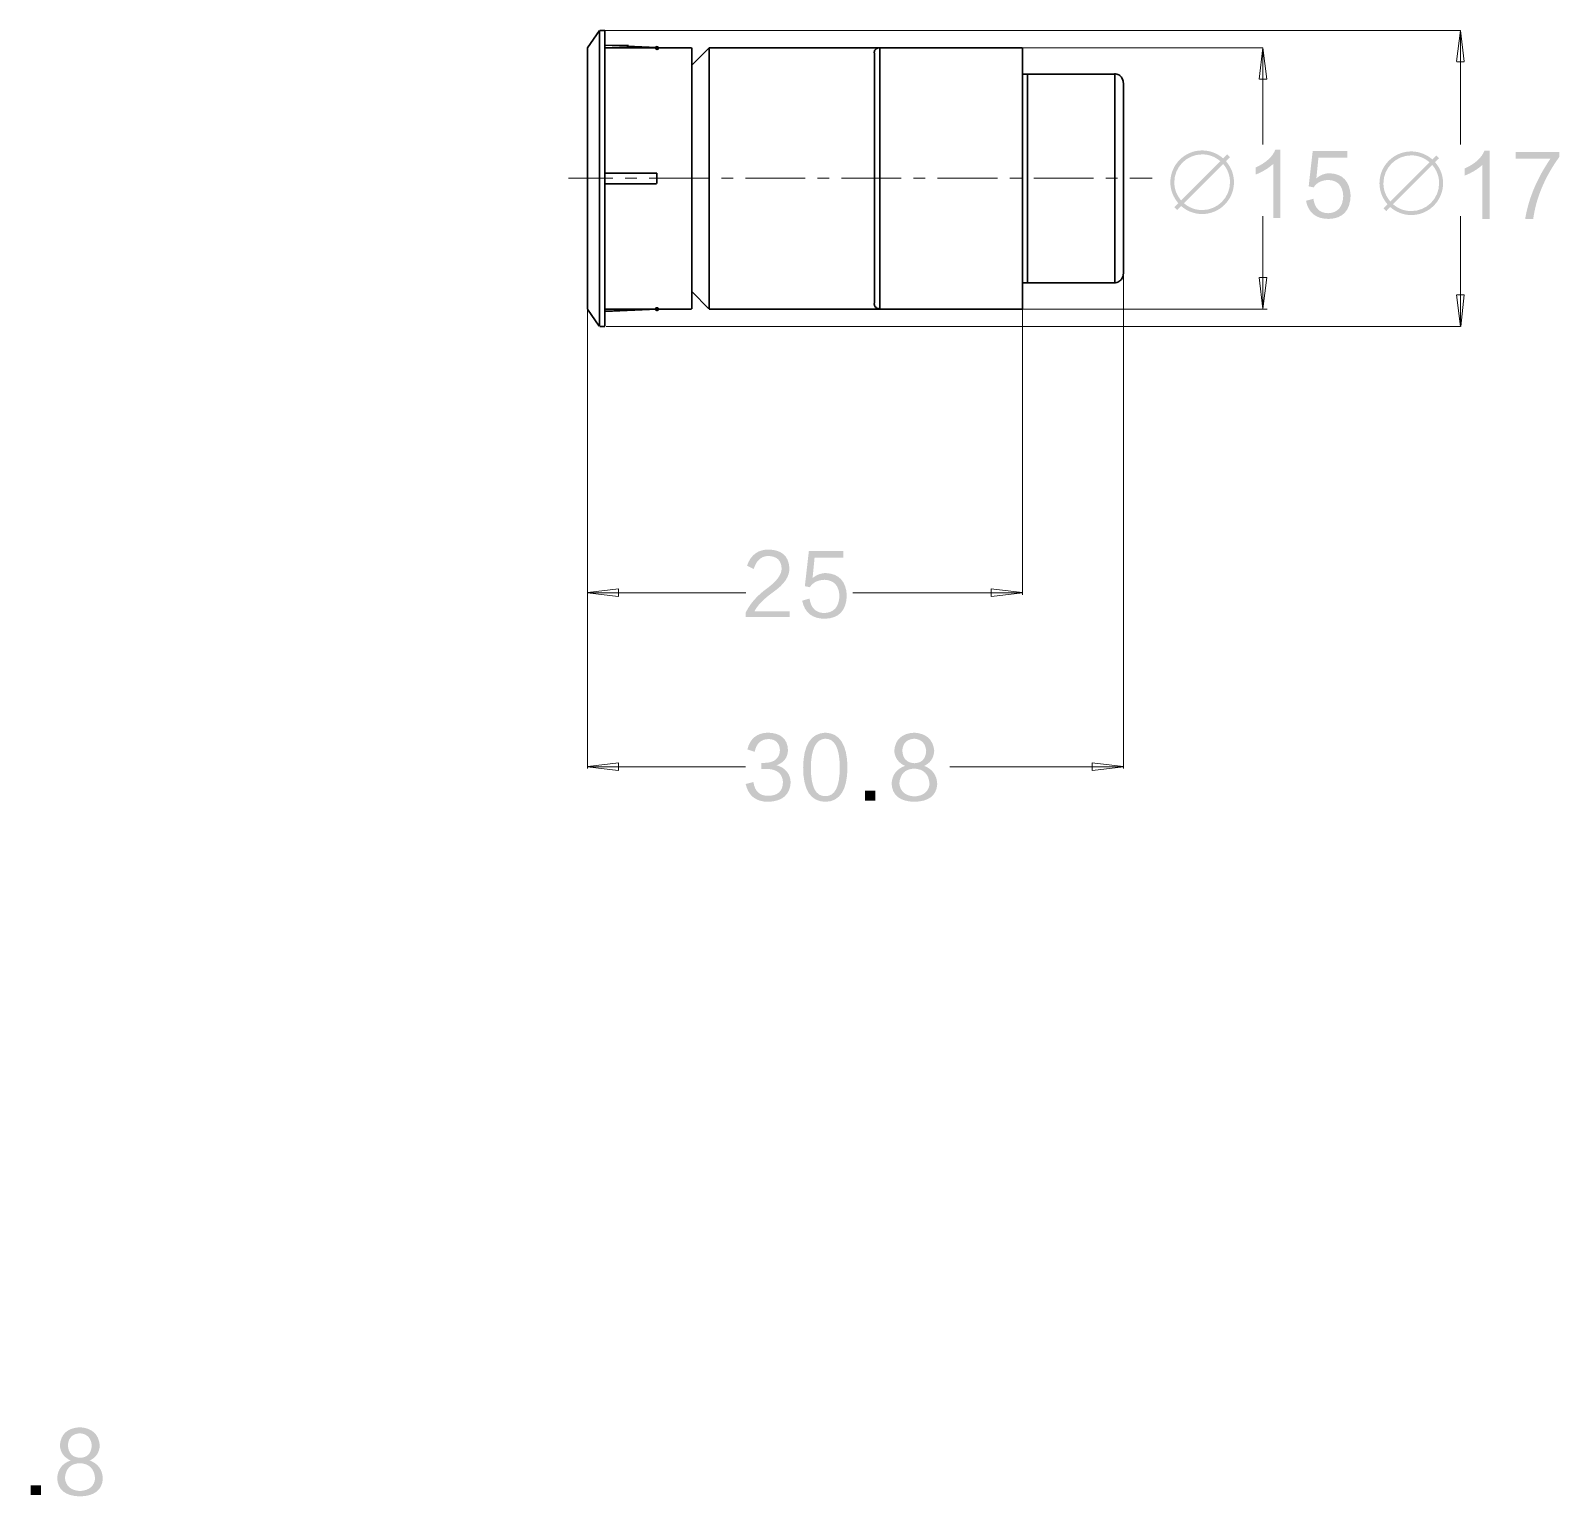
# Model space of a CAD drawing. Header units: millimetres. Extents: x 44 to 283, y 0 to 156.
# Drawn here: x 170.3 to 283.2, y 19.9 to 128.2 of the extents above; entities that cross this region are included whole.
import ezdxf

# ---------------------------------------------------------------- set-up
doc = ezdxf.new("R2010")
doc.units = ezdxf.units.MM

msp = doc.modelspace()

# ---------------------------------------------------------------- hatches: boundary and pattern name
h = msp.add_hatch(color=7)
edge = h.paths.add_edge_path(flags=0)
edge.add_spline(control_points=[(216.41899, 126.756824), (216.356205, 126.818829), (216.355567, 126.92093), (216.417572, 126.983715), (216.479577, 127.0465), (216.581678, 127.047138), (216.644463, 126.985133), (216.644463, 126.985133), (216.651779, 126.977908), (216.651779, 126.977908), (216.714564, 126.915903), (216.715202, 126.813802), (216.653197, 126.751017), (216.591192, 126.688232), (216.489091, 126.687594), (216.426306, 126.749599), (216.426306, 126.749599), (216.426306, 126.749599), (216.426306, 126.749599), (216.426306, 126.749599), (216.41899, 126.756824), (216.41899, 126.756824)], knot_values=[0, 0, 0, 0, 1, 1, 1, 2, 2, 2, 3, 3, 3, 4, 4, 4, 5, 5, 5, 6, 6, 6, 7, 7, 7, 7], degree=3, periodic=1)
h = msp.add_hatch(color=250)
edge = h.paths.add_edge_path(flags=0)
edge.add_spline(control_points=[(258.569107, 118.509374), (258.569107, 118.509374), (258.867487, 118.801474), (258.867487, 118.801474), (258.867487, 118.801474), (258.658007, 119.010988), (258.658007, 119.010988), (258.658007, 119.010988), (258.365907, 118.712574), (258.365907, 118.712574), (257.946807, 119.074488), (257.406987, 119.303088), (256.810087, 119.303088), (255.514687, 119.303088), (254.460587, 118.248988), (254.460587, 116.953588), (254.460587, 116.356688), (254.682907, 115.829674), (255.051207, 115.397874), (255.051207, 115.397874), (254.752687, 115.105774), (254.752687, 115.105774), (254.752687, 115.105774), (254.962307, 114.896188), (254.962307, 114.896188), (254.962307, 114.896188), (255.254407, 115.194674), (255.254407, 115.194674), (255.679787, 114.826374), (256.213187, 114.604088), (256.810087, 114.604088), (258.105487, 114.604088), (259.159587, 115.658188), (259.159587, 116.953588), (259.159587, 117.550488), (258.937407, 118.083888), (258.569107, 118.509374), (258.569107, 118.509374), (258.569107, 118.509374), (258.569107, 118.509374)], knot_values=[0, 0, 0, 0, 1, 1, 1, 2, 2, 2, 3, 3, 3, 4, 4, 4, 5, 5, 5, 6, 6, 6, 7, 7, 7, 8, 8, 8, 9, 9, 9, 10, 10, 10, 11, 11, 11, 12, 12, 12, 13, 13, 13, 13], degree=3, periodic=1)
edge = h.paths.add_edge_path(flags=0)
edge.add_spline(control_points=[(254.752687, 116.953588), (254.752687, 118.077574), (255.667087, 119.010988), (256.810087, 119.010988), (257.318087, 119.010988), (257.787987, 118.826874), (258.156287, 118.502988), (258.156287, 118.502988), (255.260687, 115.607388), (255.260687, 115.607388), (254.936907, 115.975688), (254.752687, 116.445588), (254.752687, 116.953588), (254.752687, 116.953588), (254.752687, 116.953588), (254.752687, 116.953588)], knot_values=[0, 0, 0, 0, 1, 1, 1, 2, 2, 2, 3, 3, 3, 4, 4, 4, 5, 5, 5, 5], degree=3, periodic=1)
edge = h.paths.add_edge_path(flags=0)
edge.add_spline(control_points=[(256.810087, 114.896188), (256.302087, 114.896188), (255.832187, 115.080374), (255.463887, 115.404188), (255.463887, 115.404188), (258.359487, 118.299788), (258.359487, 118.299788), (258.683407, 117.931488), (258.867487, 117.461588), (258.867487, 116.953588), (258.867487, 115.816974), (257.940387, 114.896188), (256.810087, 114.896188)], knot_values=[0, 0, 0, 0, 1, 1, 1, 2, 2, 2, 3, 3, 3, 4, 4, 4, 4], degree=3, periodic=1)
h = msp.add_hatch(color=250)
edge = h.paths.add_edge_path(flags=0)
edge.add_spline(control_points=[(262.069016, 114.31728), (262.069016, 114.31728), (262.589716, 114.31728), (262.589716, 114.31728), (262.589716, 114.31728), (262.589716, 119.352795), (262.589716, 119.352795), (262.589716, 119.352795), (262.217112, 119.352795), (262.217112, 119.352795), (262.002305, 118.823699), (261.514414, 118.385478), (260.754495, 118.03838), (260.754495, 118.03838), (260.754495, 117.51768), (260.754495, 117.51768), (261.266693, 117.715588), (261.704914, 117.980172), (262.069016, 118.311395), (262.069016, 118.311395), (262.069016, 114.31728), (262.069016, 114.31728)], knot_values=[0, 0, 0, 0, 1, 1, 1, 2, 2, 2, 3, 3, 3, 4, 4, 4, 5, 5, 5, 6, 6, 6, 7, 7, 7, 7], degree=3, periodic=1)
h = msp.add_hatch(color=250)
edge = h.paths.add_edge_path(flags=0)
edge.add_spline(control_points=[(265.248002, 117.244595), (265.248002, 117.244595), (265.397192, 118.756988), (265.397192, 118.756988), (265.397192, 118.756988), (267.530792, 118.756988), (267.530792, 118.756988), (267.530792, 118.756988), (267.530792, 119.253382), (267.530792, 119.253382), (267.530792, 119.253382), (264.97601, 119.253382), (264.97601, 119.253382), (264.97601, 119.253382), (264.677596, 116.648788), (264.677596, 116.648788), (264.677596, 116.648788), (265.050094, 116.57467), (265.050094, 116.57467), (265.2649, 116.921874), (265.629002, 117.103872), (266.1412, 117.12077), (266.835502, 117.086974), (267.199604, 116.690099), (267.232412, 115.93018), (267.199604, 115.119497), (266.828094, 114.697187), (266.116894, 114.664378), (265.488208, 114.681382), (265.124212, 115.036982), (265.024694, 115.731178), (265.024694, 115.731178), (264.479687, 115.581988), (264.479687, 115.581988), (264.661685, 114.689778), (265.223696, 114.243197), (266.1666, 114.243197), (267.208, 114.27597), (267.745704, 114.854878), (267.778512, 115.978899), (267.712896, 117.021287), (267.199604, 117.566399), (266.240683, 117.61607), (265.876687, 117.61607), (265.546487, 117.49228), (265.248002, 117.244595)], knot_values=[0, 0, 0, 0, 1, 1, 1, 2, 2, 2, 3, 3, 3, 4, 4, 4, 5, 5, 5, 6, 6, 6, 7, 7, 7, 8, 8, 8, 9, 9, 9, 10, 10, 10, 11, 11, 11, 12, 12, 12, 13, 13, 13, 14, 14, 14, 15, 15, 15, 15], degree=3, periodic=1)
h = msp.add_hatch(color=250)
edge = h.paths.add_edge_path(flags=0)
edge.add_spline(control_points=[(274.017105, 118.43529), (274.017105, 118.43529), (274.315484, 118.72739), (274.315484, 118.72739), (274.315484, 118.72739), (274.106005, 118.93687), (274.106005, 118.93687), (274.106005, 118.93687), (273.813905, 118.63849), (273.813905, 118.63849), (273.394805, 119.00037), (272.854984, 119.22897), (272.258084, 119.22897), (270.962684, 119.22897), (269.908584, 118.17487), (269.908584, 116.87947), (269.908584, 116.28257), (270.130905, 115.75559), (270.499205, 115.32379), (270.499205, 115.32379), (270.200684, 115.03169), (270.200684, 115.03169), (270.200684, 115.03169), (270.410305, 114.82207), (270.410305, 114.82207), (270.410305, 114.82207), (270.702405, 115.12059), (270.702405, 115.12059), (271.127784, 114.75229), (271.661184, 114.52997), (272.258084, 114.52997), (273.553484, 114.52997), (274.607584, 115.58407), (274.607584, 116.87947), (274.607584, 117.47637), (274.385405, 118.00977), (274.017105, 118.43529), (274.017105, 118.43529), (274.017105, 118.43529), (274.017105, 118.43529)], knot_values=[0, 0, 0, 0, 1, 1, 1, 2, 2, 2, 3, 3, 3, 4, 4, 4, 5, 5, 5, 6, 6, 6, 7, 7, 7, 8, 8, 8, 9, 9, 9, 10, 10, 10, 11, 11, 11, 12, 12, 12, 13, 13, 13, 13], degree=3, periodic=1)
edge = h.paths.add_edge_path(flags=0)
edge.add_spline(control_points=[(270.200684, 116.87947), (270.200684, 118.00349), (271.115084, 118.93687), (272.258084, 118.93687), (272.766084, 118.93687), (273.235984, 118.75279), (273.604284, 118.42887), (273.604284, 118.42887), (270.708684, 115.53327), (270.708684, 115.53327), (270.384905, 115.90157), (270.200684, 116.37147), (270.200684, 116.87947), (270.200684, 116.87947), (270.200684, 116.87947), (270.200684, 116.87947)], knot_values=[0, 0, 0, 0, 1, 1, 1, 2, 2, 2, 3, 3, 3, 4, 4, 4, 5, 5, 5, 5], degree=3, periodic=1)
edge = h.paths.add_edge_path(flags=0)
edge.add_spline(control_points=[(272.258084, 114.82207), (271.750084, 114.82207), (271.280184, 115.00629), (270.911884, 115.33007), (270.911884, 115.33007), (273.807484, 118.22567), (273.807484, 118.22567), (274.131405, 117.85737), (274.315484, 117.38747), (274.315484, 116.87947), (274.315484, 115.74289), (273.388384, 114.82207), (272.258084, 114.82207)], knot_values=[0, 0, 0, 0, 1, 1, 1, 2, 2, 2, 3, 3, 3, 4, 4, 4, 4], degree=3, periodic=1)
h = msp.add_hatch(color=250)
edge = h.paths.add_edge_path(flags=0)
edge.add_spline(control_points=[(277.517013, 114.243197), (277.517013, 114.243197), (278.037713, 114.243197), (278.037713, 114.243197), (278.037713, 114.243197), (278.037713, 119.278676), (278.037713, 119.278676), (278.037713, 119.278676), (277.665109, 119.278676), (277.665109, 119.278676), (277.450303, 118.74958), (276.962411, 118.311395), (276.202493, 117.964297), (276.202493, 117.964297), (276.202493, 117.443597), (276.202493, 117.443597), (276.714691, 117.64147), (277.152911, 117.906088), (277.517013, 118.237276), (277.517013, 118.237276), (277.517013, 114.243197), (277.517013, 114.243197)], knot_values=[0, 0, 0, 0, 1, 1, 1, 2, 2, 2, 3, 3, 3, 4, 4, 4, 5, 5, 5, 6, 6, 6, 7, 7, 7, 7], degree=3, periodic=1)
h = msp.add_hatch(color=250)
edge = h.paths.add_edge_path(flags=0)
edge.add_spline(control_points=[(283.202098, 118.832095), (283.202098, 118.832095), (283.202098, 119.179299), (283.202098, 119.179299), (283.202098, 119.179299), (279.977391, 119.179299), (279.977391, 119.179299), (279.977391, 119.179299), (279.977391, 118.68287), (279.977391, 118.68287), (279.977391, 118.68287), (282.532208, 118.68287), (282.532208, 118.68287), (281.539491, 117.227697), (280.919308, 115.748076), (280.671693, 114.243197), (280.671693, 114.243197), (281.266406, 114.243197), (281.266406, 114.243197), (281.482306, 115.813799), (282.126902, 117.344078), (283.202098, 118.832095)], knot_values=[0, 0, 0, 0, 1, 1, 1, 2, 2, 2, 3, 3, 3, 4, 4, 4, 5, 5, 5, 6, 6, 6, 7, 7, 7, 7], degree=3, periodic=1)
h = msp.add_hatch(color=7)
edge = h.paths.add_edge_path(flags=0)
edge.add_spline(control_points=[(216.417928, 107.47618), (216.355725, 107.538769), (216.356041, 107.640871), (216.41863, 107.703074), (216.481219, 107.765277), (216.583322, 107.764961), (216.645524, 107.702372), (216.645524, 107.702372), (216.652841, 107.69501), (216.652841, 107.69501), (216.715044, 107.632421), (216.714728, 107.530318), (216.652138, 107.468116), (216.589549, 107.405913), (216.487447, 107.406229), (216.425244, 107.468818), (216.425244, 107.468818), (216.417928, 107.47618), (216.417928, 107.47618)], knot_values=[0, 0, 0, 0, 1, 1, 1, 2, 2, 2, 3, 3, 3, 4, 4, 4, 5, 5, 5, 6, 6, 6, 6], degree=3, periodic=1)
h = msp.add_hatch(color=250)
edge = h.paths.add_edge_path(flags=0)
edge.add_spline(control_points=[(226.337283, 84.834865), (226.337283, 84.834865), (226.337283, 85.256188), (226.337283, 85.256188), (226.337283, 85.256188), (223.73269, 85.256188), (223.73269, 85.256188), (223.947602, 85.686894), (224.394183, 86.149386), (225.07261, 86.645673), (225.94891, 87.240492), (226.362683, 87.860675), (226.313012, 88.506294), (226.246302, 89.349786), (225.751002, 89.787865), (224.82489, 89.820673), (224.014312, 89.837677), (223.468212, 89.440767), (223.187683, 88.630084), (223.187683, 88.630084), (223.682983, 88.382469), (223.682983, 88.382469), (223.865017, 88.994186), (224.212185, 89.315884), (224.725512, 89.349786), (225.3869, 89.332888), (225.725602, 89.026994), (225.7425, 88.431188), (225.75841, 87.985594), (225.395402, 87.489165), (224.651394, 86.943065), (223.92319, 86.413969), (223.40249, 85.819186), (223.0882, 85.157692), (223.0882, 85.157692), (223.0882, 84.834865), (223.0882, 84.834865), (223.0882, 84.834865), (226.337283, 84.834865), (226.337283, 84.834865)], knot_values=[0, 0, 0, 0, 1, 1, 1, 2, 2, 2, 3, 3, 3, 4, 4, 4, 5, 5, 5, 6, 6, 6, 7, 7, 7, 8, 8, 8, 9, 9, 9, 10, 10, 10, 11, 11, 11, 12, 12, 12, 13, 13, 13, 13], degree=3, periodic=1)
h = msp.add_hatch(color=250)
edge = h.paths.add_edge_path(flags=0)
edge.add_spline(control_points=[(228.029311, 87.712473), (228.029311, 87.712473), (228.178501, 89.224867), (228.178501, 89.224867), (228.178501, 89.224867), (230.312101, 89.224867), (230.312101, 89.224867), (230.312101, 89.224867), (230.312101, 89.721296), (230.312101, 89.721296), (230.312101, 89.721296), (227.757284, 89.721296), (227.757284, 89.721296), (227.757284, 89.721296), (227.458905, 87.116667), (227.458905, 87.116667), (227.458905, 87.116667), (227.831403, 87.042584), (227.831403, 87.042584), (228.046209, 87.389788), (228.410311, 87.571786), (228.922509, 87.588684), (229.616811, 87.554888), (229.980913, 87.157977), (230.013686, 86.398094), (229.980913, 85.587375), (229.609403, 85.165065), (228.898203, 85.132292), (228.269482, 85.149296), (227.905486, 85.504896), (227.806003, 86.199092), (227.806003, 86.199092), (227.260997, 86.049867), (227.260997, 86.049867), (227.442995, 85.157692), (228.005005, 84.711075), (228.947909, 84.711075), (229.989309, 84.743884), (230.527013, 85.322792), (230.559786, 86.446777), (230.494205, 87.489165), (229.980913, 88.034277), (229.021993, 88.083984), (228.657997, 88.083984), (228.327797, 87.960194), (228.029311, 87.712473)], knot_values=[0, 0, 0, 0, 1, 1, 1, 2, 2, 2, 3, 3, 3, 4, 4, 4, 5, 5, 5, 6, 6, 6, 7, 7, 7, 8, 8, 8, 9, 9, 9, 10, 10, 10, 11, 11, 11, 12, 12, 12, 13, 13, 13, 14, 14, 14, 15, 15, 15, 15], degree=3, periodic=1)
h = msp.add_hatch(color=250)
edge = h.paths.add_edge_path(flags=0)
edge.add_spline(control_points=[(225.370002, 73.891275), (225.916102, 74.090277), (226.19649, 74.462775), (226.213494, 75.007782), (226.180685, 75.834375), (225.692794, 76.265082), (224.749783, 76.29789), (223.92319, 76.280992), (223.410992, 75.868277), (223.21199, 75.057594), (223.21199, 75.057594), (223.75809, 74.883992), (223.75809, 74.883992), (223.873483, 75.495673), (224.212185, 75.810069), (224.775183, 75.826967), (225.304385, 75.810069), (225.584808, 75.536983), (225.61871, 75.007782), (225.584808, 74.3961), (225.213298, 74.081775), (224.502098, 74.0659), (224.402685, 74.0659), (224.3201, 74.0659), (224.254483, 74.0659), (224.254483, 74.0659), (224.254483, 73.619283), (224.254483, 73.619283), (224.3201, 73.619283), (224.46929, 73.619283), (224.700112, 73.619283), (225.411312, 73.585382), (225.792312, 73.272185), (225.841983, 72.676273), (225.841983, 71.982077), (225.469485, 71.634873), (224.725512, 71.634873), (224.11369, 71.634873), (223.75809, 71.973575), (223.658712, 72.651967), (223.658712, 72.651967), (223.0882, 72.502777), (223.0882, 72.502777), (223.286108, 71.626477), (223.849212, 71.188292), (224.775183, 71.188292), (225.816583, 71.237998), (226.362683, 71.717494), (226.41239, 72.626567), (226.378594, 73.272185), (226.03139, 73.693367), (225.370002, 73.891275)], knot_values=[0, 0, 0, 0, 1, 1, 1, 2, 2, 2, 3, 3, 3, 4, 4, 4, 5, 5, 5, 6, 6, 6, 7, 7, 7, 8, 8, 8, 9, 9, 9, 10, 10, 10, 11, 11, 11, 12, 12, 12, 13, 13, 13, 14, 14, 14, 15, 15, 15, 16, 16, 16, 17, 17, 17, 17], degree=3, periodic=1)
h = msp.add_hatch(color=250)
edge = h.paths.add_edge_path(flags=0)
edge.add_spline(control_points=[(228.946886, 75.851273), (228.268495, 75.801567), (227.921397, 75.090367), (227.904393, 73.717673), (227.904393, 72.296367), (228.259993, 71.593669), (228.971193, 71.609473), (229.682393, 71.593669), (230.037993, 72.296367), (230.037993, 73.717673), (230.037993, 75.157077), (229.673997, 75.868277), (228.946886, 75.851273), (228.946886, 75.851273), (228.946886, 75.851273), (228.946886, 75.851273)], knot_values=[0, 0, 0, 0, 1, 1, 1, 2, 2, 2, 3, 3, 3, 4, 4, 4, 5, 5, 5, 5], degree=3, periodic=1)
edge = h.paths.add_edge_path(flags=0)
edge.add_spline(control_points=[(228.996593, 71.188292), (227.888588, 71.204167), (227.333986, 72.047694), (227.333986, 73.717673), (227.350884, 75.388782), (227.896984, 76.248183), (228.971193, 76.29789), (230.046495, 76.265082), (230.591501, 75.404692), (230.608505, 73.717673), (230.591501, 72.064592), (230.054997, 71.2211), (228.996593, 71.188292)], knot_values=[0, 0, 0, 0, 1, 1, 1, 2, 2, 2, 3, 3, 3, 4, 4, 4, 4], degree=3, periodic=1)
h = msp.add_hatch(color=250)
edge = h.paths.add_edge_path(flags=0)
edge.add_spline(control_points=[(235.529296, 73.64359), (234.867909, 73.610782), (234.503807, 73.246785), (234.43819, 72.552483), (234.503807, 71.956677), (234.876305, 71.634873), (235.554696, 71.585167), (236.2321, 71.634873), (236.604598, 71.940767), (236.670215, 72.502777), (236.620509, 73.229782), (236.240496, 73.610782), (235.529296, 73.64359), (235.529296, 73.64359), (235.529296, 73.64359), (235.529296, 73.64359)], knot_values=[0, 0, 0, 0, 1, 1, 1, 2, 2, 2, 3, 3, 3, 4, 4, 4, 5, 5, 5, 5], degree=3, periodic=1)
edge = h.paths.add_edge_path(flags=0)
edge.add_spline(control_points=[(235.554696, 75.851273), (235.008596, 75.8185), (234.711205, 75.536983), (234.661498, 75.007782), (234.677409, 74.3961), (234.975788, 74.073273), (235.554696, 74.0405), (236.099809, 74.057469), (236.389792, 74.363292), (236.4226, 74.958075), (236.372788, 75.504175), (236.083898, 75.801567), (235.554696, 75.851273), (235.554696, 75.851273), (235.554696, 75.851273), (235.554696, 75.851273)], knot_values=[0, 0, 0, 0, 1, 1, 1, 2, 2, 2, 3, 3, 3, 4, 4, 4, 5, 5, 5, 5], degree=3, periodic=1)
edge = h.paths.add_edge_path(flags=0)
edge.add_spline(control_points=[(234.859407, 73.842592), (234.364107, 74.073273), (234.099488, 74.445877), (234.065692, 74.958075), (234.132296, 75.801567), (234.62869, 76.248183), (235.554696, 76.29789), (236.446907, 76.231285), (236.934798, 75.785692), (237.017384, 74.958075), (236.984505, 74.428873), (236.73689, 74.057469), (236.273305, 73.842592), (236.885092, 73.610782), (237.207884, 73.1642), (237.240692, 72.502777), (237.190915, 71.659285), (236.628905, 71.2211), (235.554696, 71.188292), (234.462496, 71.2211), (233.900592, 71.676183), (233.867784, 72.552483), (233.91749, 73.196973), (234.24769, 73.626692), (234.859407, 73.842592)], knot_values=[0, 0, 0, 0, 1, 1, 1, 2, 2, 2, 3, 3, 3, 4, 4, 4, 5, 5, 5, 6, 6, 6, 7, 7, 7, 8, 8, 8, 8], degree=3, periodic=1)
h = msp.add_hatch(color=250)
h.dxf.hatch_style = 2
h.paths.add_polyline_path([(232.672008, 71.286682), (232.672008, 72.006383), (231.9026, 72.006383), (231.9026, 71.286682)])
h = msp.add_hatch(color=250)
edge = h.paths.add_edge_path(flags=0)
edge.add_spline(control_points=[(173.888506, 22.339788), (173.227083, 22.30698), (172.863016, 21.942983), (172.797399, 21.248682), (172.863016, 20.652875), (173.235514, 20.331071), (173.913906, 20.2814), (174.59131, 20.331071), (174.963808, 20.637), (175.029389, 21.198975), (174.979683, 21.92598), (174.599706, 22.30698), (173.888506, 22.339788), (173.888506, 22.339788), (173.888506, 22.339788), (173.888506, 22.339788)], knot_values=[0, 0, 0, 0, 1, 1, 1, 2, 2, 2, 3, 3, 3, 4, 4, 4, 5, 5, 5, 5], degree=3, periodic=1)
edge = h.paths.add_edge_path(flags=0)
edge.add_spline(control_points=[(173.913906, 24.547471), (173.367806, 24.514698), (173.070414, 24.233182), (173.020708, 23.70398), (173.036583, 23.092298), (173.334997, 22.769471), (173.913906, 22.736698), (174.458983, 22.753667), (174.749001, 23.05949), (174.78181, 23.654273), (174.731997, 24.200373), (174.443108, 24.4978), (173.913906, 24.547471), (173.913906, 24.547471), (173.913906, 24.547471), (173.913906, 24.547471)], knot_values=[0, 0, 0, 0, 1, 1, 1, 2, 2, 2, 3, 3, 3, 4, 4, 4, 5, 5, 5, 5], degree=3, periodic=1)
edge = h.paths.add_edge_path(flags=0)
edge.add_spline(control_points=[(173.218616, 22.53879), (172.723316, 22.769471), (172.458698, 23.142075), (172.424901, 23.654273), (172.491506, 24.4978), (172.987899, 24.944382), (173.913906, 24.994088), (174.806116, 24.927483), (175.294008, 24.48189), (175.376593, 23.654273), (175.343714, 23.125071), (175.096099, 22.753667), (174.632514, 22.53879), (175.244301, 22.30698), (175.567093, 21.860398), (175.599901, 21.198975), (175.550089, 20.355483), (174.988114, 19.917298), (173.913906, 19.88449), (172.821706, 19.917298), (172.259801, 20.372382), (172.226993, 21.248682), (172.276699, 21.893171), (172.606899, 22.32289), (173.218616, 22.53879)], knot_values=[0, 0, 0, 0, 1, 1, 1, 2, 2, 2, 3, 3, 3, 4, 4, 4, 5, 5, 5, 6, 6, 6, 7, 7, 7, 8, 8, 8, 8], degree=3, periodic=1)
h = msp.add_hatch(color=250)
h.dxf.hatch_style = 2
h.paths.add_polyline_path([(171.031218, 19.98288), (171.031218, 20.702582), (170.261809, 20.702582), (170.261809, 19.98288)])

# ---------------------------------------------------------------- linework, layer by layer
at = {"color": 7, "lineweight": 30}
for points in [[(212.285505, 128.154765), (211.410713, 126.885157)], [(212.285505, 128.154765), (212.285505, 106.329938)], [(212.680366, 128.154765), (212.309999, 128.154765)], [(212.680366, 128.154765), (212.680366, 106.329938)], [(211.396534, 126.870979), (211.396534, 107.613725)], [(212.680366, 127.068341), (216.507232, 126.895564)], [(212.680366, 127.068341), (216.507232, 126.895564)], [(212.680366, 126.870979), (216.507232, 126.870979)], [(216.531726, 126.870979), (219.074805, 126.870979)], [(219.099299, 126.870979), (219.099299, 107.613725)], [(220.383086, 126.870979), (219.116568, 125.604597)], [(220.383086, 126.870979), (220.383086, 107.613725)], [(220.383086, 126.870979), (243.516285, 126.870979)], [(232.986553, 126.883339), (232.936929, 126.883339), (232.88785, 126.883339), (232.83827, 126.858345), (232.788828, 126.83376), (232.739748, 126.809266), (232.714754, 126.784681), (232.665675, 126.735193), (232.640681, 126.710608), (232.61605, 126.661119), (232.61605, 126.61154), (232.591602, 126.562461), (232.591602, 126.513018)], [(232.603826, 126.500612), (232.603826, 108.009222)], [(232.998778, 126.870979), (232.998778, 107.613725)], [(243.540779, 126.870979), (243.540779, 107.613725)], [(243.540779, 124.945162), (250.330079, 124.945162)], [(243.911146, 124.945162), (243.911146, 109.539677)], [(250.984061, 124.315766), (250.984061, 124.414288), (250.959476, 124.488362), (250.934981, 124.562435), (250.885402, 124.636508), (250.860953, 124.710582), (250.78688, 124.784655), (250.737256, 124.834234), (250.663182, 124.883313), (250.589109, 124.908307), (250.515035, 124.932802), (250.416377, 124.957387), (250.342304, 124.957387)], [(250.354664, 124.945162), (250.354664, 109.539677)], [(250.996694, 124.303542), (250.996694, 110.181298)], [(216.531726, 117.612764), (212.704951, 117.612764)], [(216.531726, 117.612764), (216.531726, 116.872076)], [(212.680366, 116.847491), (216.507232, 116.847491)], [(250.342304, 109.527453), (250.416377, 109.527453), (250.515035, 109.551902), (250.589109, 109.576532), (250.663182, 109.625975), (250.737256, 109.6756), (250.78688, 109.724679), (250.860953, 109.774122), (250.885402, 109.848195), (250.934981, 109.922405), (250.959476, 109.996342), (250.984061, 110.095), (250.984061, 110.169073)], [(219.099299, 108.873062), (220.365454, 107.606544)], [(243.540779, 109.515228), (250.330079, 109.515228)], [(211.396534, 107.589276), (212.271463, 106.319531)], [(212.680366, 107.589276), (216.507232, 107.589276)], [(216.531726, 107.589276), (212.704951, 107.416499)], [(216.531726, 107.589276), (212.704951, 107.441129)], [(216.531726, 107.589276), (219.074805, 107.589276)], [(220.383086, 107.589276), (243.516285, 107.589276)], [(232.591602, 107.996452), (232.591602, 107.947509), (232.61605, 107.897794), (232.61605, 107.848305), (232.640681, 107.799226), (232.665675, 107.749647), (232.714754, 107.725153), (232.739748, 107.675574), (232.788828, 107.651079), (232.83827, 107.626494), (232.88785, 107.626494), (232.936929, 107.6015), (232.986553, 107.6015)], [(212.680366, 106.305489), (212.309999, 106.305489)]]:
    msp.add_lwpolyline(points, dxfattribs=at)
at = {"color": 7, "lineweight": 20}
for points in [[(212.360077, 128.154765), (275.892545, 128.154765)], [(275.903836, 128.154765), (275.610906, 125.861718)], [(275.903836, 128.154765), (275.903836, 119.735942)], [(275.903836, 128.154765), (276.172591, 125.861718)], [(212.754394, 127.068341), (214.433178, 127.068341)], [(212.754394, 126.870979), (214.433178, 126.870979)], [(222.827632, 126.870979), (261.287415, 126.870979)], [(261.286982, 126.870979), (261.01841, 124.577886)], [(261.286982, 126.870979), (261.286982, 119.735942)], [(261.286982, 126.870979), (261.580186, 124.577886)], [(276.175772, 125.858628), (275.632719, 125.858628)], [(261.583276, 124.574796), (261.040314, 124.574796)], [(209.989231, 117.242443), (213.273044, 117.242443)], [(211.396534, 117.143739), (211.396534, 86.480688)], [(211.396534, 117.143739), (211.396534, 73.642776)], [(214.186464, 117.242443), (215.050304, 117.242443)], [(215.96377, 117.242443), (220.383086, 117.242443)], [(221.296506, 117.242443), (222.160392, 117.242443)], [(223.074312, 117.242443), (227.493265, 117.242443)], [(228.382099, 117.242443), (229.24594, 117.242443)], [(230.159405, 117.242443), (234.578858, 117.242443)], [(235.492278, 117.242443), (236.356664, 117.242443)], [(237.269947, 117.242443), (241.6889, 117.242443)], [(242.602365, 117.242443), (243.466706, 117.242443)], [(243.540779, 117.143739), (243.540779, 86.480688)], [(244.380262, 117.242443), (248.77463, 117.242443)], [(249.687913, 117.242443), (250.552299, 117.242443)], [(250.996694, 117.143739), (250.996694, 73.642776)], [(261.286982, 114.452649), (261.286982, 107.613725)], [(275.903836, 114.452649), (275.903836, 106.329938)], [(261.01532, 109.910044), (261.284301, 107.591957)], [(261.583276, 109.910044), (261.040314, 109.910044)], [(261.583276, 109.910044), (261.290209, 107.592502)], [(275.607725, 108.626257), (275.900883, 106.308716)], [(276.175772, 108.626257), (275.632719, 108.626257)], [(276.175772, 108.626257), (275.907199, 106.308307)], [(226.950156, 107.589276), (261.624376, 107.589276)], [(212.793385, 106.305489), (275.892545, 106.305489)], [(211.396534, 86.628789), (213.667859, 86.35699)], [(213.692444, 86.925082), (211.421165, 86.653283)], [(223.088185, 86.628789), (211.421873, 86.628789)], [(213.692444, 86.925082), (213.692444, 86.357535)], [(231.012656, 86.628789), (243.517267, 86.628789)], [(241.220011, 86.925082), (243.516285, 86.653283)], [(241.220011, 86.925082), (241.220011, 86.357535)], [(243.540779, 86.628789), (241.244505, 86.35699)], [(211.396534, 73.766292), (213.667859, 73.494629)], [(213.692444, 74.062722), (211.421165, 73.790923)], [(223.075145, 73.766292), (211.422593, 73.766292)], [(213.692444, 74.062722), (213.692444, 73.494629)], [(238.180874, 73.766292), (250.972555, 73.766292)], [(248.675926, 74.062722), (250.972245, 73.790923)], [(248.675926, 74.062722), (248.675926, 73.494629)], [(250.996694, 73.766292), (248.700556, 73.494629)]]:
    msp.add_lwpolyline(points, dxfattribs=at)
at = {"color": 7, "lineweight": 15}
msp.add_lwpolyline([(251.467588, 117.242443), (253.109206, 117.242443)], dxfattribs=at)

doc.saveas('drawing.dxf')
